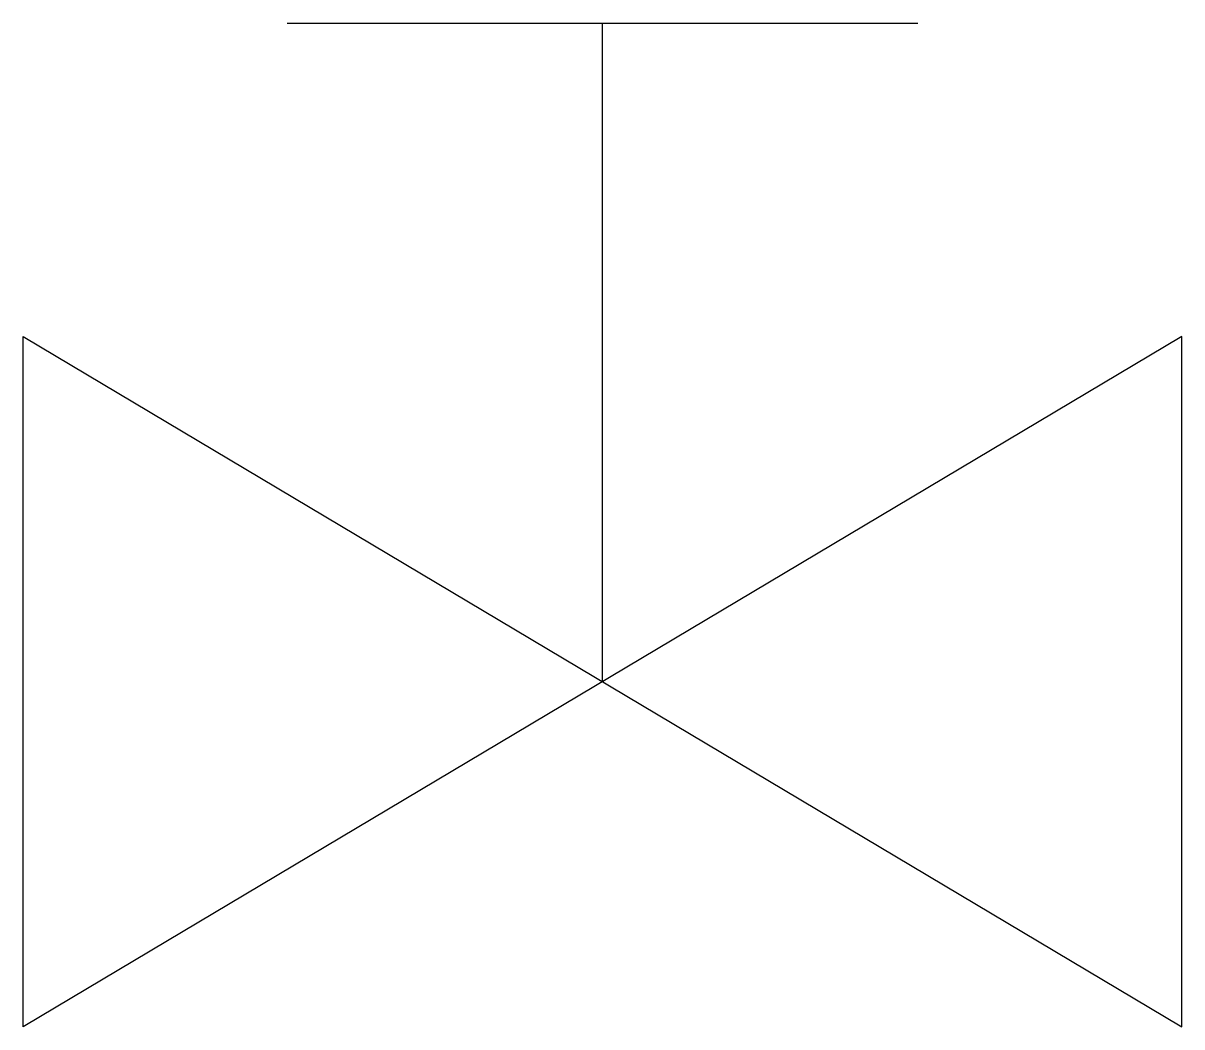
# Model space of a CAD drawing. Header units: metres. Extents: x -2.3 to 2.3, y -1.37 to 2.62.
import ezdxf

# ---------------------------------------------------------------- set-up
doc = ezdxf.new("R2010")
doc.units = ezdxf.units.M
doc.layers.get('0').update_dxf_attribs({"color": 150})

msp = doc.modelspace()

# ---------------------------------------------------------------- linework, layer by layer
for p, q in [((-1.2538, 2.6193), (1.2538, 2.6193)), ((0, 0), (0, 2.6193)), ((2.3039, 1.3732), (-2.3039, -1.3732)), ((-2.3039, 1.3732), (2.3039, -1.3732)), ((-2.3039, -1.3732), (-2.3039, 1.3732)), ((2.3039, -1.3732), (2.3039, 1.3732))]:
    msp.add_line(p, q)

doc.saveas('drawing.dxf')
